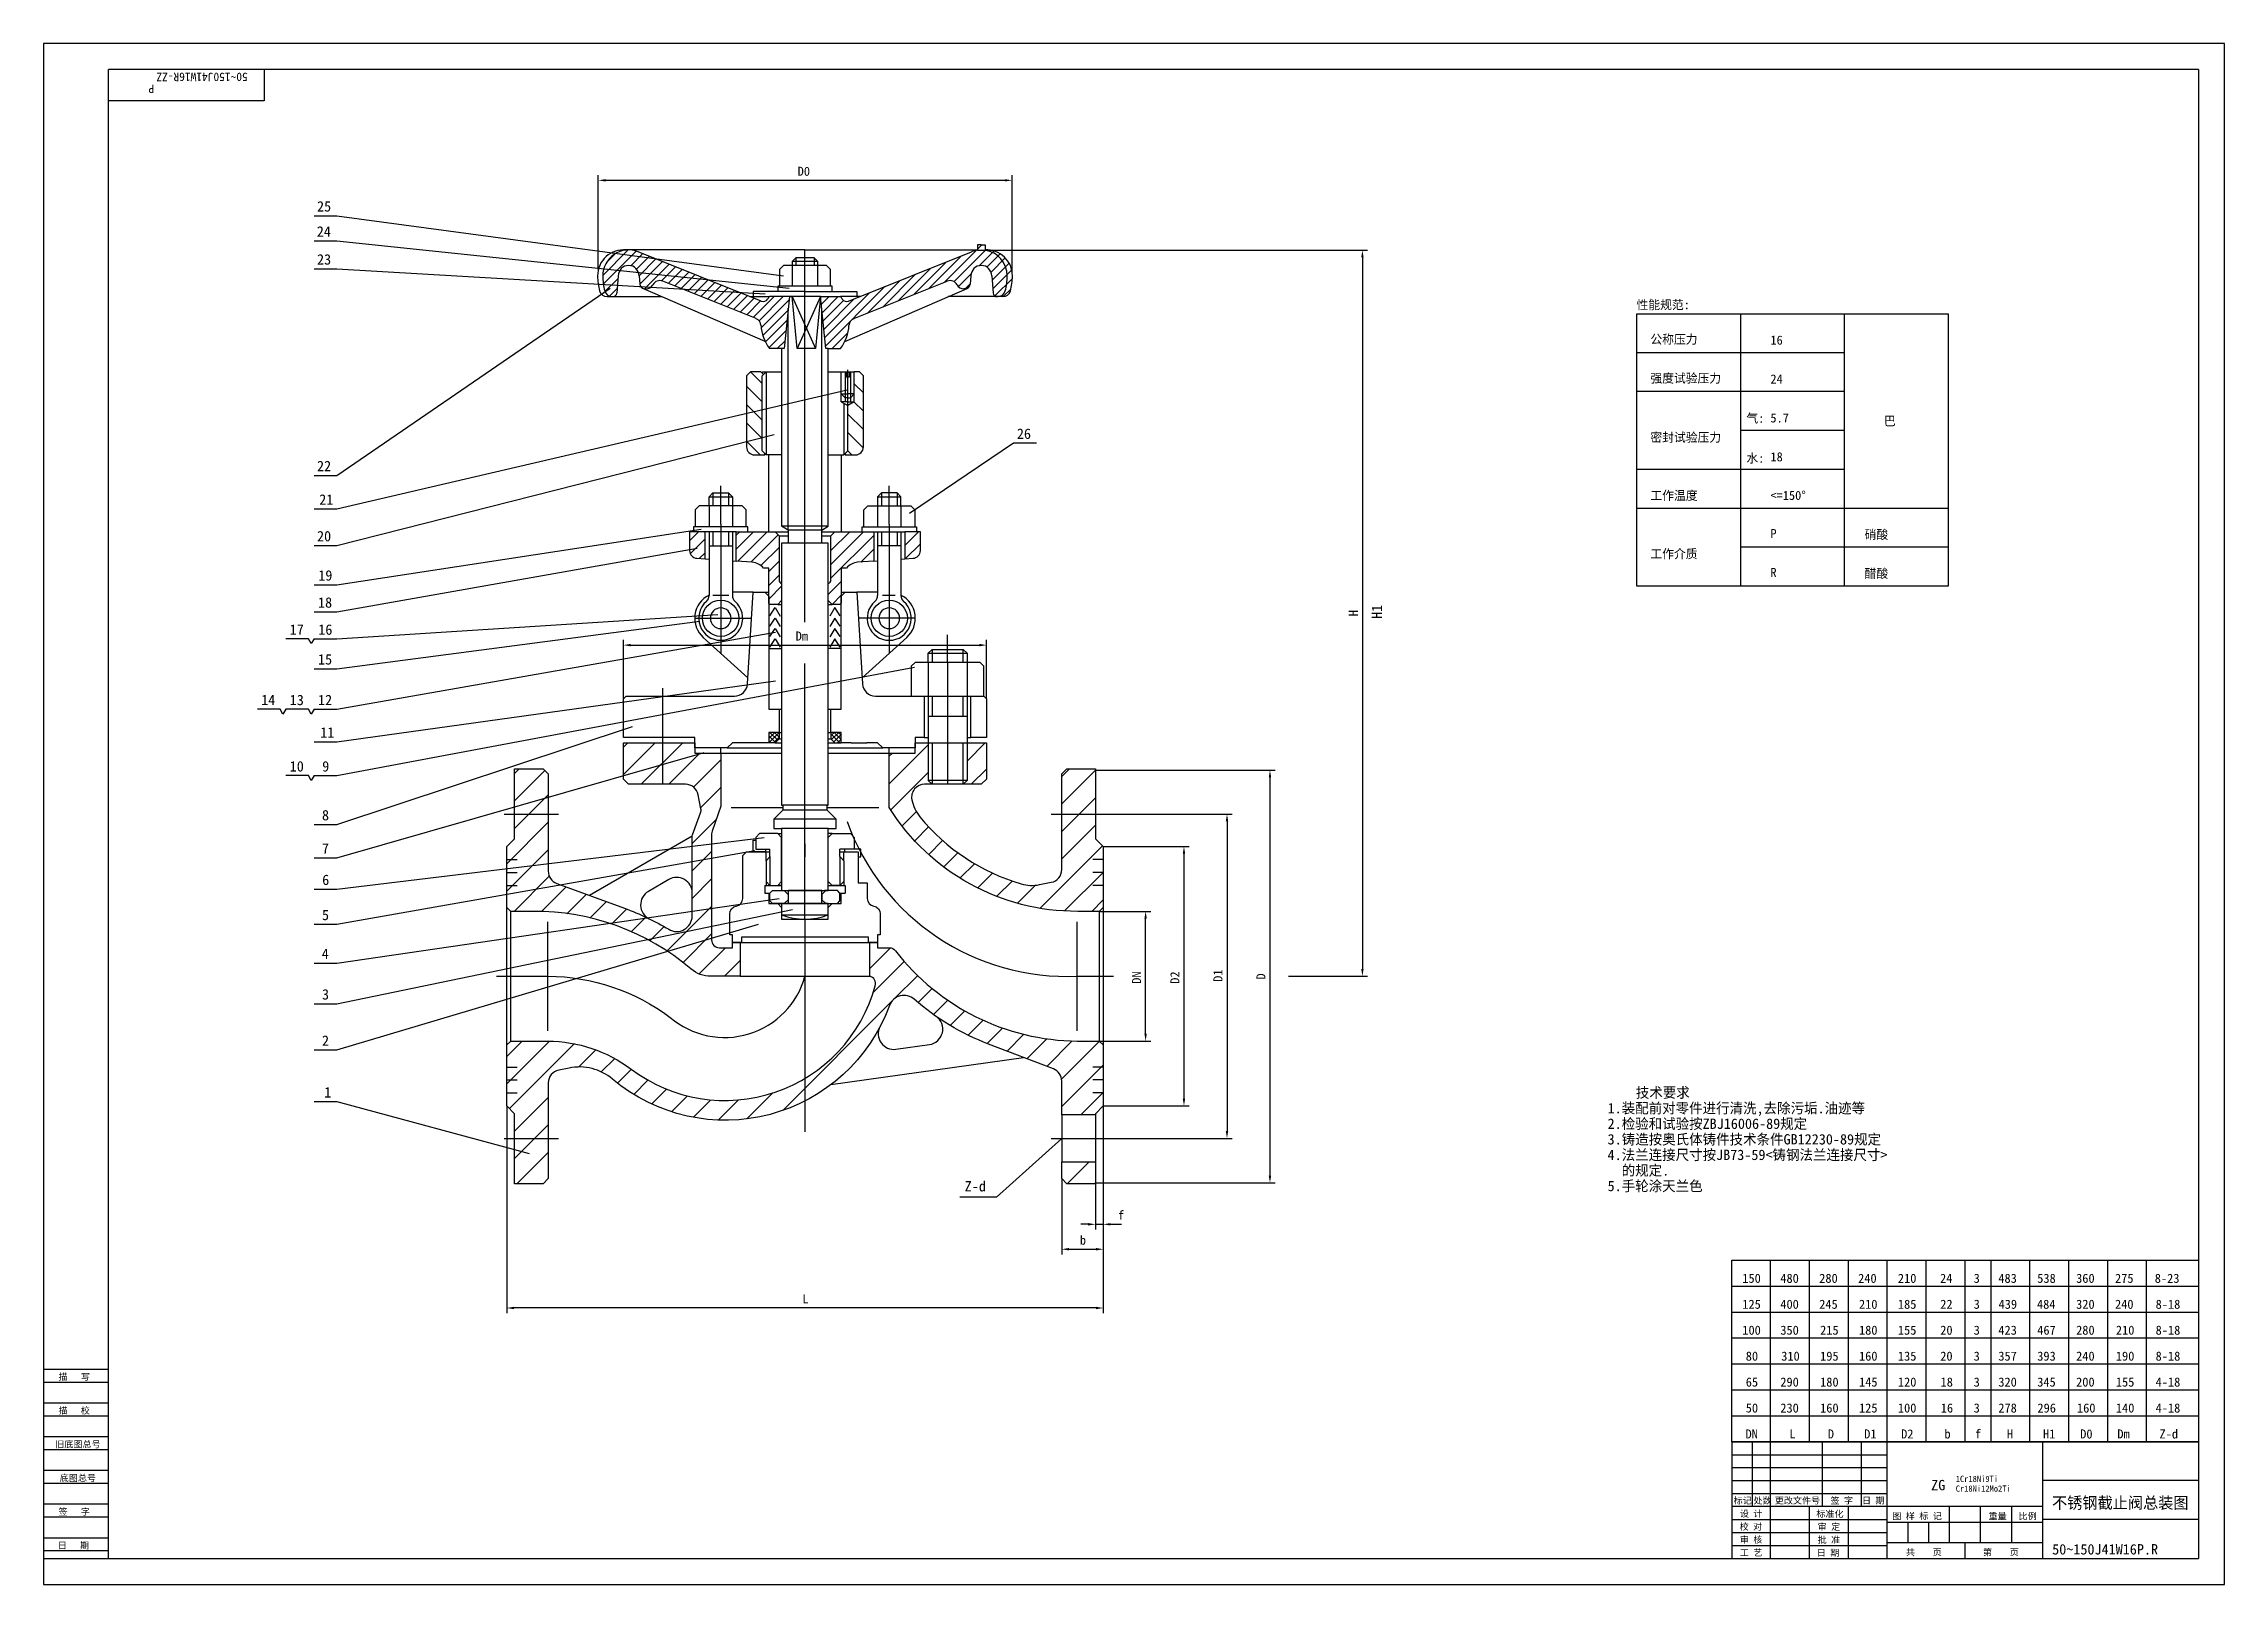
# Model space of a CAD drawing. Header units: metres. Extents: x 0 to 841, y 0 to 594.
import ezdxf

# ---------------------------------------------------------------- set-up
doc = ezdxf.new("R2010")
doc.units = ezdxf.units.M
for name, color, linetype in [('B', 3, 'Continuous'), ('C', 6, 'Continuous'), ('D', 1, 'Continuous'), ('FL', 5, 'Continuous'), ('HA', 5, 'Continuous'), ('T', 7, 'Continuous'), ('TL', 4, 'Continuous')]:
    doc.layers.add(name, color=color, linetype=linetype)

# ---------------------------------------------------------------- blocks, each defined once
blk = doc.blocks.new('C')
at = {"layer": 'D'}
for p, q in [((0, 105), (90, 105)), ((0, 0), (0, 105)), ((40, 105), (40, 0)), ((80, 0), (80, 105)), ((90, 105), (120, 105)), ((120, 105), (120, 0)), ((80, 90), (0, 90)), ((80, 75), (0, 75)), ((80, 60), (40, 60)), ((80, 45), (0, 45)), ((120, 30), (0, 30)), ((120, 15), (40, 15)), ((120, 0), (0, 0))]:
    blk.add_line(p, q, dxfattribs=at)
for s, p in [('性能规范:', (-0.14, 106.76)), ('公称压力', (5.19, 93.45)), ('16', (51.49, 93.11)), ('强度试验压力', (5.19, 78.45)), ('24', (51.49, 78.11)), ('密封试验压力', (5.19, 55.64)), ('气:', (42.22, 63)), ('5.7', (51.49, 63.11)), ('巴', (95.28, 61.94)), ('水:', (42.22, 47.59)), ('18', (51.49, 48.11)), ('工作温度', (5.19, 33.23)), ('<=150%%D', (51.49, 33.23)), ('P', (51.49, 18.53)), ('硝酸', (87.8, 18.18)), ('工作介质', (5.19, 10.73)), ('R', (51.49, 3.53)), ('醋酸', (87.8, 3.18))]:
    blk.add_text(s, height=3.5, dxfattribs=at).set_placement(p)
blk = doc.blocks.new('TUKUN1')
at = {"layer": 'FL'}
for p, q in [((0, 594), (0, 0)), ((841, 594), (0, 594)), ((841, 0), (841, 594)), ((0, 78), (25, 78)), ((0, 70), (25, 70)), ((0, 65), (25, 65)), ((0, 57), (25, 57)), ((0, 52), (25, 52)), ((659, 30), (659, 55)), ((666, 10), (666, 55)), ((686, 30), (686, 55)), ((701, 30), (701, 55)), ((0, 44), (25, 44)), ((651, 50), (711, 50)), ((651, 45), (711, 45)), ((0, 39), (25, 39)), ((651, 40), (711, 40)), ((651, 35), (711, 35)), ((0, 31), (25, 31)), ((0, 26), (25, 26)), ((696, 10), (696, 30)), ((0, 18), (25, 18)), ((651, 25), (711, 25)), ((651, 20), (711, 20)), ((0, 13), (25, 13)), ((651, 15), (711, 15)), ((0, 0), (841, 0))]:
    blk.add_line(p, q, dxfattribs=at)
at = {"layer": 'TL'}
for p, q in [((25, 10), (25, 584)), ((831, 584), (25, 584)), ((85, 584), (85, 572)), ((831, 584), (831, 10)), ((85, 572), (25, 572)), ((0, 83), (25, 83)), ((651, 55), (651, 10)), ((831, 55), (651, 55)), ((711, 10), (711, 55)), ((771, 10), (771, 55)), ((831, 40), (771, 40)), ((771, 30), (651, 30)), ((681, 10), (681, 30)), ((735, 16), (735, 30)), ((747, 16), (747, 30)), ((759, 16), (759, 30)), ((711, 24), (771, 24)), ((719, 16), (719, 24)), ((727, 16), (727, 24)), ((831, 25), (771, 25)), ((0, 10), (831, 10)), ((771, 16), (711, 16)), ((741, 10), (741, 16))]:
    blk.add_line(p, q, dxfattribs=at)
at = {"layer": 'T'}
for s, p in [('描   写', (5.74, 78.76)), ('描   校', (5.74, 65.76)), ('旧底图总号', (4.49, 52.76)), ('底图总号', (6.22, 39.76)), ('标记', (651.75, 31.07)), ('处数', (659.38, 31.07)), ('更改文件号', (667.61, 31.07)), ('签 字', (689.1, 31.07)), ('日 期', (701.23, 31.07)), ('签   字', (5.74, 26.76)), ('设 计', (654.14, 25.99)), ('标准化', (683.65, 25.93)), ('图 样 标 记', (712.95, 25.04)), ('重量', (750.03, 25.04)), ('比例', (761.64, 25.04)), ('校 对', (654.05, 20.99)), ('审 核', (654.14, 15.99)), ('批 准', (684.13, 15.93)), ('审 定', (684.13, 20.93)), ('日   期', (5.45, 13.76)), ('工 艺', (654.14, 10.99)), ('日 期', (683.84, 10.93)), ('共    页', (718.18, 11.13)), ('第    页', (747.9, 11.13))]:
    blk.add_text(s, height=2.5, dxfattribs=at).set_placement(p)

msp = doc.modelspace()

# ---------------------------------------------------------------- linework, layer by layer
for p, q in [((215.62, 504.63), (225.45, 514.46)), ((215.84, 501.32), (228.55, 514.02)), ((217.01, 509.56), (220.52, 513.07)), ((226.44, 508.38), (231.1, 513.04)), ((347.28, 501.94), (359.6, 514.26)), ((351.12, 502.24), (363.33, 514.46)), ((360.12, 514.78), (361.8, 516.46)), ((360.79, 508.38), (366.46, 514.05)), ((228.66, 507.06), (233.62, 512.03)), ((229.62, 504.49), (236.14, 511.01)), ((229.9, 501.23), (238.67, 510)), ((231.68, 499.47), (241.19, 508.99)), ((238.3, 502.57), (243.71, 507.98)), ((240.85, 501.58), (246.24, 506.96)), ((243.38, 500.57), (248.76, 505.95)), ((245.9, 499.56), (251.28, 504.94)), ((323.66, 492.46), (336.26, 505.06)), ((329.56, 494.83), (342.16, 507.43)), ((335.47, 497.2), (348.07, 509.8)), ((341.38, 499.57), (353.98, 512.17)), ((352.77, 500.36), (357.7, 505.29)), ((363.78, 507.83), (368.9, 512.95)), ((365.36, 505.88), (370.85, 511.37)), ((365.77, 502.75), (372.35, 509.33)), ((366.05, 499.5), (373.34, 506.79)), ((216.47, 498.42), (221.53, 503.47)), ((218.24, 496.65), (221.19, 499.6)), ((248.42, 498.54), (253.8, 503.93)), ((250.94, 497.53), (256.33, 502.91)), ((253.47, 496.52), (258.85, 501.9)), ((255.99, 495.5), (261.37, 500.89)), ((258.51, 494.49), (263.9, 499.87)), ((261.04, 493.48), (266.42, 498.86)), ((263.56, 492.47), (268.94, 497.85)), ((266.08, 491.45), (271.46, 496.84)), ((273.65, 488.42), (281.7, 496.46)), ((275.92, 487.15), (285.23, 496.46)), ((299.92, 493.47), (302.91, 496.46)), ((300.24, 490.25), (306.45, 496.46)), ((301.2, 480.61), (318.54, 497.95)), ((301.52, 477.4), (324.45, 500.32)), ((317.75, 490.09), (330.35, 502.69)), ((355.41, 499.46), (357.35, 501.4)), ((366.83, 496.74), (373.6, 503.51)), ((370.09, 496.47), (373.03, 499.4)), ((268.61, 490.44), (273.99, 495.82)), ((271.13, 489.43), (276.51, 494.81)), ((276.74, 484.43), (287.49, 495.18)), ((277.35, 481.51), (287.1, 491.25)), ((300.56, 487.04), (308.49, 494.97)), ((300.88, 483.83), (312.63, 495.58)), ((278.35, 478.98), (286.7, 487.33)), ((279.66, 476.75), (286.31, 483.4)), ((282.91, 476.46), (285.92, 479.47)), ((304.12, 476.46), (310.14, 482.48)), ((277.12, 462.98), (272.64, 467.46)), ((316.12, 459.34), (312.62, 462.84)), ((277.12, 455.91), (271.12, 461.91)), ((277.12, 448.84), (271.12, 454.84)), ((316.12, 452.27), (312.49, 455.89)), ((277.12, 441.77), (271.12, 447.77)), ((316.12, 445.2), (310.12, 451.2)), ((276.35, 435.46), (271.12, 440.7)), ((316.1, 438.14), (310.12, 444.13)), ((311.71, 435.46), (310.12, 437.05)), ((249.12, 402.36), (252.52, 405.76)), ((267.12, 399.15), (273.73, 405.76)), ((267.12, 404.45), (268.43, 405.76)), ((267.73, 394.46), (279.03, 405.76)), ((272.68, 394.11), (283.23, 404.65)), ((303.62, 393.22), (316.16, 405.76)), ((303.62, 398.53), (310.85, 405.76)), ((303.62, 387.92), (320.12, 404.42)), ((332.12, 400.51), (337.37, 405.76)), ((249.38, 397.32), (255.12, 403.06)), ((252.86, 395.5), (255.12, 397.75)), ((276.64, 392.76), (283.62, 399.74)), ((315.15, 394.15), (320.12, 399.12)), ((332.26, 395.35), (338.12, 401.21)), ((279.62, 390.44), (283.62, 394.44)), ((279.62, 385.13), (283.62, 389.13)), ((279.62, 379.83), (284.62, 384.83)), ((302.62, 381.62), (307.62, 386.62)), ((304.07, 377.76), (307.62, 381.31)), ((279.62, 326.14), (281.94, 328.46)), ((279.62, 327.91), (280.17, 328.46)), ((279.71, 324.46), (283.62, 328.37)), ((283.09, 325.44), (280.06, 328.46)), ((283.62, 326.68), (281.83, 328.46)), ((283.62, 328.44), (283.6, 328.46)), ((303.62, 327.16), (304.92, 328.46)), ((303.9, 325.68), (306.69, 328.46)), ((307.62, 325.66), (304.81, 328.46)), ((307.62, 327.42), (306.58, 328.46)), ((223.62, 312.2), (235.88, 324.46)), ((223.62, 322.81), (225.27, 324.46)), ((230.48, 308.46), (246.48, 324.46)), ((241.09, 308.46), (253.09, 320.46)), ((282.2, 324.55), (279.62, 327.14)), ((280.52, 324.46), (279.62, 325.37)), ((281.47, 324.46), (283.62, 326.61)), ((307.04, 324.46), (303.62, 327.89)), ((304.79, 324.79), (307.62, 327.62)), ((306.22, 324.46), (307.62, 325.86)), ((326.12, 308.64), (341.12, 323.64)), ((326.12, 319.24), (327.34, 320.46)), ((336.04, 322.46), (336.12, 322.54)), ((356.12, 317.42), (363.16, 324.46)), ((181.62, 312.63), (183.45, 314.46)), ((181.62, 302.02), (193.34, 313.74)), ((250.62, 307.39), (261.12, 317.88)), ((326.68, 298.59), (341.12, 313.03)), ((357.76, 308.46), (363.62, 314.32)), ((392.62, 311.5), (395.58, 314.46)), ((392.62, 300.89), (405.62, 313.89)), ((181.62, 291.42), (194.62, 304.42)), ((253.4, 299.56), (261.12, 307.28)), ((392.62, 290.28), (405.62, 303.28)), ((250.12, 285.67), (259.38, 294.93)), ((331.1, 292.41), (336.55, 297.86)), ((178.62, 277.81), (194.62, 293.81)), ((335.99, 286.69), (341.3, 292)), ((341.35, 281.45), (346.66, 286.76)), ((392.62, 279.68), (405.62, 292.68)), ((178.62, 267.2), (194.62, 283.2)), ((250.12, 275.06), (257.62, 282.56)), ((347.18, 276.67), (352.54, 282.03)), ((353.48, 272.36), (358.94, 277.82)), ((384.25, 260.7), (408.31, 284.77)), ((181.48, 259.46), (195.02, 273)), ((250.12, 264.46), (257.62, 271.96)), ((360.29, 268.56), (365.9, 274.18)), ((367.63, 265.3), (373.48, 271.15)), ((375.59, 262.65), (382.46, 269.52)), ((393.76, 259.61), (408.62, 274.46)), ((192.03, 259.4), (201.54, 268.92)), ((201.78, 258.55), (209.3, 266.07)), ((210.7, 256.86), (217.06, 263.22)), ((240.39, 244.12), (257.62, 261.35)), ((404.22, 259.46), (408.62, 263.86)), ((218.94, 254.49), (224.81, 260.36)), ((226.6, 251.54), (232.26, 257.21)), ((233.73, 248.07), (239.25, 253.59)), ((246.59, 239.72), (257.62, 250.74)), ((252.83, 235.35), (262.94, 245.46)), ((318.62, 237.5), (326.55, 245.43)), ((262.55, 234.46), (268.62, 240.53)), ((320.01, 228.28), (331.86, 240.13)), ((328.17, 225.84), (336.98, 234.65)), ((337.24, 224.3), (342.56, 229.62)), ((285.06, 182.73), (327.02, 224.69)), ((343.22, 219.67), (348.6, 225.06)), ((349.63, 215.48), (355.12, 220.97)), ((356.51, 211.75), (362.14, 217.38)), ((363.87, 208.51), (369.71, 214.35)), ((371.53, 205.56), (377.91, 211.94)), ((379.2, 202.62), (386.83, 210.26)), ((178.62, 203.56), (184.52, 209.46)), ((178.62, 192.96), (195.12, 209.46)), ((179.67, 183.41), (204.73, 208.47)), ((206.33, 199.45), (213, 206.13)), ((215.05, 197.57), (220.26, 202.78)), ((386.86, 199.68), (396.67, 209.49)), ((392.56, 194.77), (407.19, 209.39)), ((221.32, 193.23), (226.67, 198.58)), ((227.59, 188.89), (233.06, 194.37)), ((392.62, 184.22), (408.62, 200.22)), ((181.62, 174.74), (194.62, 187.74)), ((234.5, 185.2), (240.2, 190.9)), ((242.12, 182.22), (248.18, 188.28)), ((250.59, 180.08), (257.24, 186.72)), ((260.14, 179.02), (267.79, 186.67)), ((271.21, 179.49), (281.01, 189.29)), ((399.97, 180.96), (408.62, 189.61)), ((181.62, 164.14), (194.62, 177.14)), ((182.55, 154.46), (194.62, 166.53)), ((394.68, 154.46), (403.18, 162.96)), ((405.29, 154.46), (405.62, 154.79))]:
    msp.add_line(p, q)
at = {"layer": 'B'}
for centre, radius, start, end in [((361.62, 504.46), 10, 0, 81.37), ((367.95, 499.46), 3, 270, 344.74), ((349.62, 504.46), 22, 344.74, 0)]:
    msp.add_arc(centre, radius, start, end, dxfattribs=at)
at = {"layer": 'C'}
for p, q in [((310.12, 454.52), (310.12, 468.2)), ((261.12, 408.76), (261.12, 423.46)), ((326.12, 408.76), (326.12, 423.46)), ((293.62, 390.32), (293.62, 395.41)), ((348.62, 355.46), (348.62, 366.04))]:
    msp.add_line(p, q, dxfattribs=at)
for points in [[(293.62, 395.41), (293.62, 514.46)], [(293.62, 463.47), (293.62, 471.46)], [(261.12, 408.76), (261.12, 382.46)], [(326.12, 408.76), (326.12, 382.46)], [(293.62, 372.42), (293.62, 390.32)], [(293.62, 370.9), (293.62, 387.68)], [(261.12, 382.46), (261.12, 358.95)], [(326.12, 382.46), (326.12, 358.95)], [(251.12, 372.46), (272.99, 372.46)], [(336.12, 372.46), (314.24, 372.46)], [(293.62, 320.46), (293.62, 355.07)], [(348.62, 355.46), (348.62, 308.46)], [(238.62, 345.46), (238.62, 308.46)], [(293.62, 318.46), (293.62, 341.75)], [(293.62, 267.46), (293.62, 320.46)], [(177.62, 296.96), (198.62, 296.96)], [(388.62, 296.96), (409.62, 296.96)], [(178.62, 279.46), (182.62, 279.46)], [(293.62, 285.46), (293.62, 280.46)], [(408.62, 279.46), (404.62, 279.46)], [(178.62, 274.46), (182.62, 274.46)], [(178.62, 269.46), (182.62, 269.46)], [(293.62, 258.46), (293.62, 271.46)], [(408.62, 274.46), (404.62, 274.46)], [(408.62, 269.46), (404.62, 269.46)], [(293.62, 256.46), (293.62, 267.46)], [(293.62, 256.46), (293.62, 174.46)], [(178.62, 199.46), (182.62, 199.46)], [(178.62, 194.46), (182.62, 194.46)], [(408.62, 199.46), (404.62, 199.46)], [(408.62, 194.46), (404.62, 194.46)], [(178.62, 189.46), (182.62, 189.46)], [(408.62, 189.46), (404.62, 189.46)], [(177.62, 171.96), (198.62, 171.96)], [(388.62, 171.96), (409.62, 171.96)]]:
    msp.add_lwpolyline(points, dxfattribs=at)
for points in [[(309.87, 294.13, 0.33), (398.78, 234.46), (412.62, 234.46)], [(174.62, 234.46), (194.5, 234.46, -0.16), (241.66, 218.59, 0.55), (293.62, 234.46, 0.55)]]:
    msp.add_lwpolyline(points, format="xyb", dxfattribs=at)
at = {"layer": 'D'}
for p, q in [((213.92, 506.92), (213.92, 543.3)), ((216.72, 541.3), (370.69, 541.3)), ((373.49, 506.07), (373.49, 543.3)), ((104.28, 527.67), (113.08, 527.67)), ((113.08, 527.67), (285.33, 504.54)), ((104.28, 517.98), (113.08, 517.98)), ((113.08, 517.98), (287.53, 499.69)), ((360.12, 514.35), (398.97, 514.35)), ((398.97, 514.35), (510.58, 514.35)), ((104.28, 507.22), (113.08, 507.22)), ((113.08, 507.22), (278.23, 497.53)), ((508.58, 511.55), (508.58, 237.26)), ((113.08, 427.56), (218.54, 499.69)), ((113.08, 414.63), (309.89, 460.55)), ((113.08, 400.52), (281.75, 443.32)), ((374.08, 440.01), (333.86, 412.9)), ((382.88, 440.01), (374.08, 440.01)), ((104.28, 427.56), (113.08, 427.56)), ((104.28, 414.63), (113.08, 414.63)), ((113.08, 385.39), (253.62, 406.8)), ((104.28, 400.52), (113.08, 400.52)), ((113.08, 374.94), (252.02, 399.49)), ((104.28, 385.39), (113.08, 385.39)), ((104.28, 374.94), (113.08, 374.94)), ((113.08, 364.5), (260, 373.91)), ((113.08, 353.03), (253.09, 371.3)), ((102.17, 364.5), (93.37, 364.5)), ((103.22, 362.67), (102.17, 364.5)), ((104.28, 364.5), (103.22, 362.67)), ((104.28, 364.5), (113.08, 364.5)), ((113.08, 337.36), (282.28, 367.11)), ((223.62, 341.46), (223.62, 364.11)), ((226.42, 362.11), (360.82, 362.11)), ((363.62, 341.46), (363.62, 364.11)), ((113.08, 311.78), (335.9, 353.55)), ((104.28, 353.03), (113.08, 353.03)), ((113.08, 324.84), (282.28, 348.33)), ((91.26, 337.36), (82.46, 337.36)), ((92.31, 335.53), (91.26, 337.36)), ((93.37, 337.36), (92.31, 335.53)), ((102.17, 337.36), (93.37, 337.36)), ((103.22, 335.53), (102.17, 337.36)), ((104.28, 337.36), (103.22, 335.53)), ((104.28, 337.36), (113.08, 337.36)), ((113.08, 292.95), (227.14, 330.71)), ((104.28, 324.84), (113.08, 324.84)), ((113.08, 280.13), (254.7, 320.74)), ((102.17, 311.78), (93.37, 311.78)), ((103.22, 309.95), (102.17, 311.78)), ((104.28, 311.78), (103.22, 309.95)), ((104.28, 311.78), (113.08, 311.78)), ((405.62, 313.89), (474.93, 313.89)), ((472.93, 311.09), (472.93, 157.59)), ((409.62, 296.96), (458.37, 296.96)), ((104.28, 292.95), (113.08, 292.95)), ((113.08, 268.02), (277.86, 287.96)), ((456.37, 294.16), (456.37, 174.76)), ((104.28, 280.13), (113.08, 280.13)), ((113.08, 254.48), (274.24, 282.98)), ((408.62, 284.46), (441.77, 284.46)), ((439.77, 281.66), (439.77, 187.26)), ((104.28, 268.02), (113.08, 268.02)), ((113.08, 239.52), (283.66, 264.47)), ((104.28, 254.48), (113.08, 254.48)), ((113.08, 223.86), (288.74, 260.19)), ((113.08, 206.04), (275.71, 254.48)), ((407.12, 259.46), (426.97, 259.46)), ((424.97, 212.26), (424.97, 256.66)), ((104.28, 239.52), (113.08, 239.52)), ((480.09, 234.46), (510.58, 234.46)), ((104.28, 223.86), (113.08, 223.86)), ((104.28, 206.04), (113.08, 206.04)), ((407.12, 209.46), (426.97, 209.46)), ((104.28, 186.1), (113.08, 186.1)), ((113.08, 186.1), (187.3, 166.16)), ((178.62, 184.46), (178.62, 108.65)), ((408.62, 184.46), (441.77, 184.46)), ((408.62, 184.46), (408.62, 136.82)), ((392.62, 171.96), (367.51, 149.33)), ((409.62, 171.96), (458.37, 171.96)), ((392.62, 156.46), (392.62, 127.21)), ((405.62, 154.79), (474.93, 154.79)), ((405.62, 154.46), (405.62, 136.82)), ((367.51, 149.33), (353.35, 149.33)), ((402.82, 138.82), (400.02, 138.82)), ((405.62, 138.82), (408.62, 138.82)), ((408.62, 136.82), (408.62, 127.21)), ((411.42, 138.82), (414.22, 138.82)), ((414.22, 138.82), (415.64, 138.82)), ((395.42, 129.21), (405.82, 129.21)), ((408.62, 127.21), (408.62, 104.55)), ((178.62, 108.65), (178.62, 104.55)), ((405.82, 106.55), (181.42, 106.55))]:
    msp.add_line(p, q, dxfattribs=at)
for points in [[(216.72, 541.76), (216.72, 540.83), (213.92, 541.3)], [(370.69, 541.76), (370.69, 540.83), (373.49, 541.3)], [(508.12, 511.55), (509.05, 511.55), (508.58, 514.35)], [(226.42, 362.58), (226.42, 361.64), (223.62, 362.11)], [(360.82, 362.58), (360.82, 361.64), (363.62, 362.11)], [(472.46, 311.09), (473.4, 311.09), (472.93, 313.89)], [(455.9, 294.16), (456.83, 294.16), (456.37, 296.96)], [(439.3, 281.66), (440.24, 281.66), (439.77, 284.46)], [(424.51, 256.66), (425.44, 256.66), (424.97, 259.46)], [(508.12, 237.26), (509.05, 237.26), (508.58, 234.46)], [(424.51, 212.26), (425.44, 212.26), (424.97, 209.46)], [(439.3, 187.26), (440.24, 187.26), (439.77, 184.46)], [(455.9, 174.76), (456.83, 174.76), (456.37, 171.96)], [(472.46, 157.59), (473.4, 157.59), (472.93, 154.79)], [(402.82, 139.29), (402.82, 138.35), (405.62, 138.82)], [(411.42, 139.29), (411.42, 138.35), (408.62, 138.82)], [(395.42, 129.68), (395.42, 128.74), (392.62, 129.21)], [(405.82, 129.68), (405.82, 128.74), (408.62, 129.21)], [(181.42, 107.02), (181.42, 106.08), (178.62, 106.55)], [(405.82, 107.02), (405.82, 106.08), (408.62, 106.55)]]:
    msp.add_solid(points, dxfattribs=at)
at = {"layer": 'FL'}
for p, q in [((307.62, 455.96), (307.62, 458.96)), ((312.62, 455.96), (312.62, 458.96)), ((258.12, 420.76), (258.12, 415.76)), ((264.12, 420.76), (264.12, 415.76)), ((323.12, 420.76), (323.12, 415.76)), ((329.12, 420.76), (329.12, 415.76)), ((258.12, 405.76), (258.12, 400.36)), ((264.12, 405.76), (264.12, 400.36)), ((323.12, 405.76), (323.12, 400.36)), ((329.12, 405.76), (329.12, 400.36)), ((342.62, 360.46), (342.62, 355.46)), ((354.62, 355.46), (354.62, 360.46)), ((342.62, 342.46), (342.62, 334.77)), ((354.62, 334.77), (354.62, 342.46)), ((342.62, 324.46), (342.62, 308.46)), ((354.62, 308.46), (354.62, 324.46)), ((651, 125), (831, 125)), ((651, 55), (651, 125)), ((666, 55), (666, 125)), ((681, 55), (681, 125)), ((696, 55), (696, 125)), ((711, 55), (711, 125)), ((726, 55), (726, 125)), ((741, 55), (741, 125)), ((751, 55), (751, 125)), ((766, 55), (766, 125)), ((781, 55), (781, 125)), ((796, 55), (796, 125)), ((811, 55), (811, 125)), ((651, 115), (831, 115)), ((651, 105), (831, 105)), ((651, 95), (831, 95)), ((651, 85), (831, 85)), ((651, 75), (831, 75)), ((651, 65), (831, 65)), ((651, 55), (831, 55))]:
    msp.add_line(p, q, dxfattribs=at)
for points in [[(309.12, 467.46), (309.12, 457.46)], [(311.12, 467.46), (311.12, 457.46)]]:
    msp.add_lwpolyline(points, dxfattribs=at)
at = {"layer": 'HA'}
for p, q in [((278.62, 467.46), (278.62, 435.46)), ((308.62, 455.39), (308.62, 435.46)), ((278.62, 278.96), (278.62, 282.46)), ((308.62, 278.96), (308.62, 282.46)), ((278.62, 270.96), (278.62, 269.46)), ((308.62, 270.96), (308.62, 269.46))]:
    msp.add_line(p, q, dxfattribs=at)
for points in [[(290.12, 511.46), (290.12, 508.46)], [(297.12, 511.46), (297.12, 508.46)], [(288.62, 496.46), (297.62, 476.46)], [(299.62, 496.46), (290.62, 476.46)], [(287.17, 406.46), (287.17, 491.96)], [(300.07, 406.46), (300.07, 491.96)], [(280.12, 280.67), (280.12, 269.46)], [(307.12, 280.67), (307.12, 269.46)]]:
    msp.add_lwpolyline(points, dxfattribs=at)
at = {"layer": 'TL'}
for p, q in [((293.62, 514.46), (223.62, 514.46)), ((276.78, 494.7), (229.34, 513.74)), ((293.62, 514.46), (360.12, 514.46)), ((310.46, 494.7), (357.89, 513.74)), ((361.62, 516.46), (360.12, 516.46)), ((360.12, 516.46), (360.12, 514.35)), ((361.62, 516.46), (363.12, 516.46)), ((363.12, 516.46), (363.12, 514.35)), ((363.12, 514.46), (363.62, 514.46)), ((283.82, 506.96), (285.32, 508.46)), ((283.82, 506.96), (283.82, 500.46)), ((301.92, 508.46), (285.32, 508.46)), ((301.92, 508.46), (303.42, 506.96)), ((303.42, 500.46), (303.42, 506.96)), ((217.29, 496.46), (219.29, 496.46)), ((219.29, 496.46), (238.38, 496.46)), ((219.29, 496.46), (219.54, 496.46)), ((221.62, 504.46), (221.04, 497.83)), ((229.62, 504.46), (229.89, 501.29)), ((278.27, 479.16), (231.09, 499.63)), ((231.89, 499.46), (232.32, 499.46)), ((274.77, 487.97), (238.74, 502.43)), ((272.39, 496.46), (279.87, 496.46)), ((293.62, 498.46), (273.62, 498.46)), ((273.62, 498.46), (273.62, 496.46)), ((287.47, 496.46), (279.87, 496.46)), ((304.12, 500.46), (283.12, 500.46)), ((283.12, 500.46), (283.12, 498.46)), ((293.62, 498.46), (313.62, 498.46)), ((299.77, 496.46), (307.36, 496.46)), ((304.12, 498.46), (304.12, 500.46)), ((314.84, 496.46), (307.36, 496.46)), ((308.97, 479.16), (356.14, 499.63)), ((312.46, 487.97), (348.49, 502.43)), ((313.62, 498.46), (313.62, 496.46)), ((367.95, 496.46), (348.85, 496.46)), ((355.35, 499.46), (354.91, 499.46)), ((357.62, 504.46), (357.34, 501.29)), ((365.62, 504.46), (366.2, 497.83)), ((367.95, 496.46), (367.69, 496.46)), ((369.95, 496.46), (367.95, 496.46)), ((284.62, 476.46), (279.87, 476.46)), ((302.62, 476.46), (307.36, 476.46)), ((309.62, 465.46), (309.62, 467.46)), ((310.62, 465.46), (309.62, 465.46)), ((310.62, 467.46), (310.62, 465.46)), ((307.62, 458.96), (309.12, 457.46)), ((307.62, 455.96), (310.12, 454.52)), ((310.12, 457.46), (309.12, 457.46)), ((309.12, 457.46), (309.12, 455.96)), ((310.12, 457.46), (311.12, 457.46)), ((312.62, 455.96), (310.12, 454.52)), ((312.62, 458.96), (311.12, 457.46)), ((311.12, 457.46), (311.12, 455.96)), ((256.62, 419.26), (258.12, 420.76)), ((258.12, 420.76), (264.12, 420.76)), ((265.62, 419.26), (264.12, 420.76)), ((321.62, 419.26), (323.12, 420.76)), ((329.12, 420.76), (323.12, 420.76)), ((330.62, 419.26), (329.12, 420.76)), ((252.82, 415.76), (251.32, 414.26)), ((251.32, 414.26), (251.32, 407.76)), ((269.42, 415.76), (252.82, 415.76)), ((256.62, 419.26), (265.62, 419.26)), ((256.62, 415.76), (256.62, 419.26)), ((256.62, 415.76), (256.62, 407.76)), ((265.62, 419.26), (265.62, 415.76)), ((265.62, 415.76), (265.62, 407.76)), ((269.42, 415.76), (270.92, 414.26)), ((270.92, 407.76), (270.92, 414.26)), ((317.82, 415.76), (316.32, 414.26)), ((316.32, 407.76), (316.32, 414.26)), ((317.82, 415.76), (334.42, 415.76)), ((321.62, 419.26), (330.62, 419.26)), ((321.62, 419.26), (321.62, 415.76)), ((321.62, 415.76), (321.62, 407.76)), ((330.62, 415.76), (330.62, 419.26)), ((330.62, 415.76), (330.62, 407.76)), ((334.42, 415.76), (335.92, 414.26)), ((335.92, 414.26), (335.92, 407.76)), ((271.62, 407.76), (250.62, 407.76)), ((250.62, 407.76), (250.62, 405.76)), ((256.62, 405.76), (256.62, 381.18)), ((265.62, 405.76), (265.62, 381.18)), ((271.62, 405.76), (271.62, 407.76)), ((287.17, 406.46), (284.62, 407.95)), ((300.07, 406.46), (302.62, 407.95)), ((315.62, 407.76), (336.62, 407.76)), ((315.62, 405.76), (315.62, 407.76)), ((321.62, 405.76), (321.62, 381.18)), ((330.62, 405.76), (330.62, 381.18)), ((336.62, 407.76), (336.62, 405.76)), ((256.62, 400.36), (265.62, 400.36)), ((330.62, 400.36), (321.62, 400.36)), ((258.06, 381.36), (264.22, 381.36)), ((323.45, 381.36), (328.42, 381.36)), ((280.07, 373.37), (282.11, 376.56)), ((280.07, 369.37), (282.11, 372.56)), ((282.11, 376.56), (284.02, 373.31)), ((282.11, 372.56), (284.02, 369.31)), ((305.12, 376.56), (303.21, 373.31)), ((305.12, 372.56), (303.21, 369.31)), ((307.16, 373.37), (305.12, 376.56)), ((307.16, 369.37), (305.12, 372.56)), ((280.07, 365.37), (282.11, 368.56)), ((280.07, 361.37), (282.11, 364.56)), ((282.11, 368.56), (284.02, 365.31)), ((282.11, 364.56), (284.02, 361.31)), ((305.12, 368.56), (303.21, 365.31)), ((305.12, 364.56), (303.21, 361.31)), ((307.16, 365.37), (305.12, 368.56)), ((307.16, 361.37), (305.12, 364.56)), ((279.62, 360.75), (284.62, 360.75)), ((307.62, 360.75), (302.62, 360.75)), ((334.62, 353.96), (336.12, 355.46)), ((334.62, 353.96), (334.62, 342.46)), ((361.12, 355.46), (336.12, 355.46)), ((341.12, 358.96), (342.62, 360.46)), ((341.12, 358.96), (356.12, 358.96)), ((341.12, 355.46), (341.12, 358.96)), ((341.12, 355.46), (341.12, 309.96)), ((342.62, 360.46), (354.62, 360.46)), ((356.12, 358.96), (354.62, 360.46)), ((356.12, 358.96), (356.12, 355.46)), ((356.12, 355.46), (356.12, 309.96)), ((361.12, 355.46), (362.62, 353.96)), ((362.62, 342.46), (362.62, 353.96)), ((341.12, 334.77), (356.12, 334.77)), ((261.12, 320.46), (261.12, 322.46)), ((311.4, 324.46), (317.42, 324.46)), ((326.12, 320.46), (326.12, 322.46)), ((356.12, 309.96), (341.12, 309.96)), ((341.12, 309.96), (342.62, 308.46)), ((356.12, 309.96), (354.62, 308.46)), ((279.97, 280.32), (278.62, 278.96)), ((279.72, 283.46), (280.12, 283.46)), ((280.12, 280.67), (280.12, 283.46)), ((307.12, 280.67), (307.12, 283.46)), ((307.52, 283.46), (307.12, 283.46)), ((307.26, 280.32), (308.62, 278.96)), ((278.12, 269.46), (278.12, 266.46)), ((309.12, 269.46), (309.12, 266.46)), ((180.12, 259.46), (178.62, 260.96)), ((287.12, 263.96), (285.62, 262.46)), ((300.12, 265.96), (301.62, 267.46)), ((300.12, 263.96), (301.62, 262.46)), ((407.12, 259.46), (408.62, 260.96)), ((180.12, 209.46), (178.62, 207.96)), ((407.12, 209.46), (408.62, 207.96))]:
    msp.add_line(p, q, dxfattribs=at)
for points in [[(298.62, 500.46), (298.62, 509.96), (297.12, 511.46), (290.12, 511.46), (288.62, 509.96), (288.62, 500.46)], [(298.62, 509.96), (288.62, 509.96)], [(288.62, 496.46), (287.62, 496.46), (285.62, 476.46), (284.62, 476.46), (284.62, 407.95)], [(299.62, 496.46), (297.62, 476.46), (290.62, 476.46), (288.62, 496.46)], [(298.62, 496.46), (288.62, 496.46)], [(302.62, 407.95), (302.62, 476.46), (301.62, 476.46), (299.62, 496.46), (298.62, 496.46)], [(284.62, 435.46), (278.62, 435.46), (277.12, 436.96), (277.12, 465.96), (278.62, 467.46), (284.62, 467.46)], [(277.12, 467.46), (284.62, 467.46)], [(302.62, 467.46), (312.62, 467.46)], [(307.62, 458.96), (307.62, 467.46)], [(312.62, 458.96), (312.62, 467.46)], [(302.62, 435.46), (308.62, 435.46), (310.12, 436.96), (310.12, 454.52)], [(307.62, 458.96), (310.12, 458.96)], [(310.12, 455.96), (307.62, 455.96)], [(312.62, 458.96), (310.12, 458.96)], [(310.12, 455.96), (312.62, 455.96)], [(279.62, 405.76), (279.62, 435.46)], [(307.62, 435.46), (307.62, 405.76)], [(309.12, 435.96), (309.12, 435.46)], [(267.12, 405.76), (255.12, 405.76)], [(287.17, 406.46), (287.17, 401.46), (284.62, 401.46), (284.62, 300.46), (285.12, 300.46), (285.12, 298.46), (281.62, 294.96), (281.62, 291.46), (284.62, 291.46), (284.62, 267.46), (287.12, 267.46), (287.12, 262.46), (284.62, 262.46), (284.62, 258.14), (302.62, 258.14)], [(282.12, 405.76), (287.17, 405.76)], [(283.62, 404.26), (287.17, 404.26)], [(302.62, 407.95), (284.62, 407.95)], [(300.07, 406.46), (287.17, 406.46)], [(302.62, 258.14), (302.62, 262.46), (300.12, 262.46), (300.12, 267.46), (302.62, 267.46), (302.62, 291.46), (305.62, 291.46), (305.62, 294.96), (302.12, 298.46), (302.12, 300.46), (302.62, 300.46), (302.62, 401.46), (300.07, 401.46), (300.07, 406.46)], [(300.07, 405.76), (305.12, 405.76)], [(300.07, 404.26), (303.62, 404.26)], [(320.12, 405.76), (332.12, 405.76)], [(255.12, 395.34), (256.62, 395.24)], [(300.07, 401.46), (287.17, 401.46)], [(330.62, 395.24), (332.12, 395.34)], [(265.62, 394.6), (267.12, 394.5)], [(320.12, 394.5), (321.62, 394.6)], [(278.12, 382.46), (279.62, 382.46)], [(311.4, 324.46), (307.62, 324.46), (307.62, 328.46), (303.62, 328.46), (303.62, 337.46), (307.62, 337.46), (307.62, 380.96), (309.12, 382.46), (313.62, 382.46)], [(307.62, 382.46), (309.12, 382.46)], [(321.62, 382.46), (313.62, 382.46)], [(283.12, 377.76), (284.62, 377.76)], [(302.62, 377.76), (304.12, 377.76)], [(283.62, 337.46), (284.62, 337.46)], [(302.62, 337.46), (303.62, 337.46)], [(339.62, 342.46), (357.62, 342.46)], [(357.62, 326.46), (357.62, 342.46), (362.62, 342.46), (363.62, 341.46), (363.62, 326.46), (357.62, 326.46)], [(283.62, 328.46), (283.62, 325.96), (282.12, 324.46), (279.62, 324.46)], [(283.62, 328.46), (284.62, 328.46)], [(302.62, 328.46), (303.62, 328.46)], [(303.62, 328.46), (303.62, 325.96), (305.12, 324.46), (307.62, 324.46)], [(261.12, 320.46), (284.62, 320.46)], [(263.62, 322.46), (284.62, 322.46)], [(282.12, 324.46), (284.62, 324.46)], [(283.62, 325.96), (284.62, 325.96)], [(302.62, 325.96), (303.62, 325.96)], [(302.62, 324.46), (305.12, 324.46)], [(302.62, 322.46), (323.62, 322.46)], [(302.62, 320.46), (326.12, 320.46)], [(339.62, 326.46), (341.12, 326.46)], [(356.12, 326.46), (357.62, 326.46)], [(265.12, 299.46), (285.12, 299.46)], [(305.62, 294.96), (281.62, 294.96)], [(302.12, 300.46), (285.12, 300.46)], [(302.12, 298.46), (285.12, 298.46)], [(302.12, 299.46), (322.12, 299.46)], [(250.12, 288.46), (210.54, 265.61)], [(273.62, 282.46), (273.62, 286.96), (274.62, 286.96), (274.62, 283.46)], [(283.12, 289.46), (276.12, 289.46), (274.62, 287.96), (274.62, 283.46), (279.72, 283.46)], [(278.62, 278.96), (278.62, 270.96), (280.12, 269.46), (283.12, 269.46), (284.62, 270.96), (284.62, 287.96), (283.12, 289.46)], [(283.12, 289.46), (284.62, 289.46)], [(302.62, 291.46), (284.62, 291.46)], [(308.62, 278.96), (308.62, 270.96), (307.12, 269.46), (304.12, 269.46), (302.62, 270.96), (302.62, 287.96), (304.12, 289.46)], [(304.12, 289.46), (302.62, 289.46)], [(304.12, 289.46), (311.12, 289.46), (312.62, 287.96), (312.62, 283.46), (307.52, 283.46)], [(278.37, 282.46), (273.62, 282.46)], [(274.62, 283.46), (278.37, 283.46), (278.37, 282.46)], [(307.12, 282.46), (308.87, 282.46)], [(315.12, 283.46), (308.87, 283.46)], [(308.87, 283.46), (308.87, 282.46), (314.12, 282.46)], [(314.12, 282.46), (314.12, 280.46), (315.12, 280.46), (315.12, 283.46)], [(278.12, 269.46), (284.62, 269.46)], [(284.62, 269.46), (283.12, 269.46)], [(302.62, 269.46), (309.12, 269.46)], [(302.62, 269.46), (304.12, 269.46)], [(178.62, 207.96), (178.62, 260.96)], [(278.12, 266.46), (279.62, 266.46), (279.62, 262.46), (283.12, 262.46), (284.62, 260.96), (284.62, 256.46), (302.62, 256.46), (302.62, 260.96), (304.12, 262.46), (307.62, 262.46), (307.62, 266.46), (309.12, 266.46)], [(279.62, 266.46), (280.12, 266.46)], [(286.12, 262.46), (281.12, 262.46), (280.12, 263.46), (280.12, 266.46), (281.12, 267.46), (285.62, 267.46), (287.12, 265.96), (287.12, 263.96)], [(283.12, 262.46), (304.12, 262.46)], [(285.62, 267.46), (301.12, 267.46)], [(286.12, 262.46), (301.62, 262.46)], [(300.12, 267.46), (287.12, 267.46)], [(300.12, 262.46), (287.12, 262.46)], [(300.12, 265.96), (300.12, 263.96)], [(301.62, 262.46), (306.12, 262.46), (307.12, 263.46), (307.12, 266.46), (306.12, 267.46), (301.12, 267.46)], [(307.12, 266.46), (307.62, 266.46)], [(408.62, 260.96), (408.62, 207.96)], [(180.12, 209.46), (180.12, 259.46)], [(194.5, 213.46), (194.5, 255.46)], [(284.62, 256.46), (302.62, 256.46)], [(398.62, 213.46), (398.62, 255.46)], [(407.12, 259.46), (407.12, 209.46)], [(268.62, 247.46), (318.62, 247.46)], [(268.62, 234.46), (318.62, 234.46)], [(194.62, 193.36), (194.62, 156.46), (192.62, 154.46), (181.62, 154.46), (181.62, 181.46), (178.62, 184.46), (178.62, 207.96)], [(303.62, 192.68), (377.89, 203.12)], [(392.62, 180.96), (392.62, 162.96)], [(405.62, 180.96), (405.62, 162.96)]]:
    msp.add_lwpolyline(points, dxfattribs=at)
for points in [[(277.62, 466.46), (276.62, 467.46), (272.62, 467.46), (271.12, 465.96), (271.12, 438.46, 0.41), (274.12, 435.46), (278.12, 435.46), (278.12, 435.96)], [(309.12, 435.46), (313.12, 435.46, 0.41), (316.12, 438.46), (316.12, 465.96), (314.62, 467.46), (312.62, 467.46)], [(277.62, 391.76, 0.21), (273.3, 394.07), (267.12, 394.5), (267.12, 405.76), (282.12, 405.76), (283.62, 404.26), (283.62, 387.26, 0.32), (284.62, 385.85), (284.62, 379.26), (283.12, 377.76), (280.12, 377.76), (279.62, 378.26), (279.62, 391.76), (277.62, 391.76)], [(256.62, 381.39, 0.53), (254.39, 365.06), (271.55, 349.46)], [(273.62, 382.46), (265.62, 382.46, 0.69)], [(313.62, 382.46), (315.82, 347.15, 0.4), (320.81, 342.46), (339.62, 342.46), (339.62, 326.46), (336.12, 326.46), (336.12, 322.46), (323.62, 322.46), (321.62, 324.46), (317.42, 324.46)], [(315.68, 349.46), (332.84, 365.06, 0.53), (330.62, 381.39)], [(178.62, 260.96), (178.62, 284.46), (181.62, 287.46), (181.62, 314.46), (192.62, 314.46), (194.62, 312.46), (194.62, 274.95, 0.31), (197.89, 270.26), (223.98, 260.67, -0.05), (241.05, 252.54, 0.58), (250.12, 257.69), (250.12, 287.93, -0.09), (250.3, 288.96), (253.38, 297.43, 0.14), (253.5, 299.04), (252.42, 304.44, 0.36), (247.52, 308.46), (225.62, 308.46), (223.62, 310.46), (223.62, 324.46), (251.12, 324.46), (251.12, 320.46), (261.12, 320.46), (261.12, 299.99), (261.12, 299.97), (257.8, 290.34, 0.09), (257.62, 289.32), (257.62, 248.46, 0.41), (260.62, 245.46), (265.62, 245.46), (265.62, 247.46), (268.62, 247.46), (268.62, 234.46), (257.35, 234.46, -0.18), (249.65, 237.27, 0.18), (188.62, 259.46), (180.12, 259.46)], [(326.12, 320.46), (336.12, 320.46), (336.12, 324.46), (363.62, 324.46), (363.62, 310.46), (361.62, 308.46), (339.72, 308.46, 0.47), (334.81, 302.51, 0.12), (337.9, 295.91, 0.15), (376.97, 270.06, 0.12), (384.08, 269.76), (388.6, 270.66, 0.36), (392.62, 275.56), (392.62, 312.46), (394.62, 314.46), (405.62, 314.46), (405.62, 287.46), (408.62, 284.46), (408.62, 260.96)], [(407.12, 259.46), (398.78, 259.46, -0.26), (326.12, 299.46), (326.12, 320.46)], [(309.12, 282.46), (314.12, 282.46), (314.12, 270.46), (317.62, 270.46), (317.62, 264.46, 0.37), (320.12, 261.51, -0.37), (322.62, 258.55), (322.62, 250.46), (321.62, 250.46), (321.62, 247.46), (318.12, 247.46), (318.12, 249.46), (269.12, 249.46), (269.12, 247.46), (265.62, 247.46), (265.62, 250.46), (264.62, 250.46), (264.62, 258.55, -0.37), (267.12, 261.51, 0.37), (269.62, 264.46), (269.62, 280.96), (271.12, 282.46), (280.12, 282.46)], [(250.12, 266.52, 0.58), (241.12, 271.72), (233.22, 267.16, 0.6), (233.59, 256.57, 0.6)], [(284.62, 258.14, 0.19), (302.62, 258.14, 0.19)], [(180.12, 209.46), (194.5, 209.46, -0.16), (226.55, 198.68, 0.53), (320.74, 230.78, 0.42), (318.62, 234.46), (318.62, 247.46), (321.62, 247.46), (321.62, 245.46), (326.12, 245.46, -0.23), (328.51, 244.28, 0.23), (398.62, 209.46), (407.12, 209.46)], [(408.62, 207.96), (408.62, 184.46), (405.62, 181.46), (405.62, 180.96), (392.62, 180.96), (392.62, 194.03, 0.31), (389.41, 198.7), (364.37, 208.32, -0.09), (335.75, 225.58, 0.53), (326.17, 223.13, -0.52), (219.42, 194.77, 0.23), (202.64, 199.07), (198.64, 198.27, 0.36), (194.62, 193.36, 0.36)], [(322.57, 215.04, 0.61), (328.71, 206.31), (341.61, 208.12, 0.68), (344.19, 218.99, 0.68)]]:
    msp.add_lwpolyline(points, format="xyb", dxfattribs=at)
for points in [[(255.12, 405.76), (249.12, 405.76), (249.12, 398.56, 0.39), (251.91, 395.57), (255.12, 395.34)], [(304.12, 377.76), (302.62, 379.26), (302.62, 385.85, 0.32), (303.62, 387.26), (303.62, 404.26), (305.12, 405.76), (320.12, 405.76), (320.12, 394.5), (313.93, 394.07, 0.21), (309.62, 391.76), (307.62, 391.76), (307.62, 378.26), (307.12, 377.76)], [(332.12, 405.76), (332.12, 395.34), (335.33, 395.57, 0.39), (338.12, 398.56), (338.12, 405.76)], [(263.62, 322.46), (251.12, 322.46), (251.12, 326.46), (223.62, 326.46), (223.62, 341.46), (224.62, 342.46), (266.42, 342.46, 0.4), (271.41, 347.15), (273.62, 382.46), (278.12, 382.46), (279.62, 380.96), (279.62, 337.46), (283.62, 337.46), (283.62, 328.46), (279.62, 328.46), (279.62, 324.46), (265.62, 324.46)], [(261.12, 376.46, 1), (261.12, 368.46, 1)], [(326.12, 376.46, 1), (326.12, 368.46, 1)]]:
    msp.add_lwpolyline(points, format="xyb", close=True, dxfattribs=at)
msp.add_lwpolyline([(405.62, 162.96), (405.62, 154.46), (394.62, 154.46), (392.62, 156.46), (392.62, 162.96)], close=True, dxfattribs=at)
for centre in [(261.12, 372.46), (326.12, 372.46)]:
    msp.add_circle(centre, 7, dxfattribs=at)
for centre, radius, start, end in [((223.62, 504.46), 10, 84.26, 180), ((225.62, 504.46), 10, 68.13, 180), ((361.62, 504.46), 10, 98.63, 111.87), ((363.62, 504.46), 10, 0, 92.87), ((225.62, 504.46), 4, 0, 180), ((361.62, 504.46), 4, 0, 180), ((235.62, 504.46), 22, 180, 195.26), ((217.29, 499.46), 3, 195.26, 270), ((237.62, 504.46), 22, 180, 195.26), ((219.29, 499.46), 3, 195.26, 270), ((219.54, 497.96), 1.5, 270, 355), ((231.89, 501.46), 2, 185, 270), ((232.32, 502.46), 3, 270, 331.98), ((237.62, 499.65), 3, 68.13, 151.98), ((293.62, 486.46), 17, 143.97, 147.9), ((293.62, 486.46), 17, 32.1, 36.03), ((349.61, 499.65), 3, 28.02, 111.87), ((354.91, 502.46), 3, 208.02, 270), ((355.35, 501.46), 2, 270, 355), ((367.69, 497.96), 1.5, 185, 270), ((369.95, 499.46), 3, 270, 344.74), ((351.62, 504.46), 22, 344.74, 0), ((273.66, 485.18), 3, 3.68, 68.13), ((277.52, 496.56), 2, 248.13, 327.9), ((309.71, 496.56), 2, 212.1, 291.87), ((313.57, 485.18), 3, 111.87, 176.32), ((293.62, 486.46), 17, 183.68, 216.03), ((293.62, 486.46), 17, 323.97, 356.32), ((261.12, 372.46), 8.5, 130.71, 49.29), ((253.62, 381.18), 3, 310.71, 0), ((268.62, 381.18), 3, 180, 229.29), ((326.12, 372.46), 8.5, 130.71, 49.29), ((318.62, 381.18), 3, 310.71, 0), ((333.62, 381.18), 3, 180, 229.29), ((279.62, 280.67), 0.5, 315, 0), ((307.62, 280.67), 0.5, 180, 225)]:
    msp.add_arc(centre, radius, start, end, dxfattribs=at)

# ---------------------------------------------------------------- block references
for name, p in [('TUKUN1', (0, 0)), ('C', (614.44, 384.84))]:
    msp.add_blockref(name, p, dxfattribs=at)

# ---------------------------------------------------------------- texts
at = {"layer": 'D'}
for s, height, rotation, p in [('50%%126150J41W16R-ZZ', 3.24, 180, (78.73, 582.76)), ('P', 3.24, 180, (42.63, 578.18)), ('H', 3.5, 90, (506.83, 373.24)), ('H1', 4, 90, (516.18, 372.2)), ('DN', 3.5, 90, (423.22, 231.55)), ('D2', 3.5, 90, (438.02, 231.55)), ('D1', 3.5, 90, (454.62, 232.3)), ('D', 3.5, 90, (471.18, 233.17))]:
    msp.add_text(s, height=height, rotation=rotation, dxfattribs=at).set_placement(p)
for s, height, p in [('D0', 3.5, (290.79, 543.05)), ('25', 4, (105.44, 529.27)), ('24', 4, (105.35, 519.58)), ('23', 4, (105.44, 508.82)), ('26', 4, (375.34, 441.61)), ('22', 4, (105.44, 429.16)), ('21', 4, (106.3, 416.23)), ('20', 4, (105.44, 402.12)), ('19', 4, (105.92, 386.99)), ('18', 4, (105.82, 376.54)), ('16', 4, (105.92, 366.1)), ('17', 4, (94.91, 366.1)), ('Dm', 3.5, (290.03, 363.86)), ('15', 4, (105.82, 354.63)), ('14', 4, (83.9, 338.96)), ('13', 4, (94.91, 338.96)), ('12', 4, (105.82, 338.96)), ('11', 4, (106.68, 326.44)), ('10', 4, (94.91, 313.38)), ('9', 4, (107.44, 313.38)), ('8', 4, (107.35, 294.55)), ('7', 4, (107.35, 281.73)), ('6', 4, (107.44, 269.62)), ('5', 4, (107.35, 256.08)), ('4', 4, (107.25, 241.12)), ('3', 4, (107.35, 225.46)), ('2', 4, (107.35, 207.64)), ('1', 4, (108.2, 187.7)), ('1.装配前对零件进行清洗,去除污垢.油迹等', 4, (603.14, 181.6)), ('    技术要求', 4, (603.14, 187.6)), ('2.检验和试验按ZBJ16006-89规定', 4, (603.14, 175.6)), ('4.法兰连接尺寸按JB73-59<铸钢法兰连接尺寸>', 4, (603.14, 163.6)), ('3.铸造按奥氏体铸件技术条件GB12230-89规定', 4, (603.14, 169.6)), ('  的规定.', 4, (603.14, 157.6)), ('Z-d', 4, (355.22, 151.49)), ('5.手轮涂天兰色', 4, (603.14, 151.6)), ('f', 3.5, (414.31, 140.57)), ('b', 3.5, (399.62, 130.96)), ('150', 3.5, (655.09, 116.25)), ('480', 3.5, (669.75, 116.25)), ('280', 3.5, (684.75, 116.25)), ('240', 3.5, (699.75, 116.25)), ('210', 3.5, (715.09, 116.25)), ('24', 3.5, (731.34, 116.25)), ('3', 3.5, (744.31, 116.25)), ('483', 3.5, (753.82, 116.25)), ('538', 3.5, (768.82, 116.25)), ('360', 3.5, (783.82, 116.25)), ('275', 3.5, (798.82, 116.25)), ('8-23', 3.5, (814.15, 116.25)), ('L', 3.5, (292.62, 108.3)), ('125', 3.5, (655.09, 106.25)), ('400', 3.5, (669.75, 106.25)), ('245', 3.5, (684.75, 106.25)), ('210', 3.5, (700.09, 106.25)), ('185', 3.5, (715.09, 106.25)), ('22', 3.5, (731.42, 106.25)), ('3', 3.5, (744.31, 106.25)), ('439', 3.5, (753.9, 106.25)), ('484', 3.5, (768.73, 106.25)), ('320', 3.5, (783.82, 106.25)), ('240', 3.5, (798.82, 106.25)), ('8-18', 3.5, (814.48, 106.25)), ('100', 3.5, (655.09, 96.25)), ('350', 3.5, (669.75, 96.25)), ('215', 3.5, (685.09, 96.25)), ('180', 3.5, (700.09, 96.25)), ('155', 3.5, (715.09, 96.25)), ('20', 3.5, (731.42, 96.25)), ('3', 3.5, (744.31, 96.25)), ('423', 3.5, (753.82, 96.25)), ('467', 3.5, (768.82, 96.25)), ('280', 3.5, (783.82, 96.25)), ('210', 3.5, (799.15, 96.25)), ('8-18', 3.5, (814.48, 96.25)), ('80', 3.5, (656.42, 86.25)), ('310', 3.5, (670.09, 86.25)), ('195', 3.5, (685.09, 86.25)), ('160', 3.5, (700.09, 86.25)), ('135', 3.5, (715.09, 86.25)), ('20', 3.5, (731.42, 86.25)), ('3', 3.5, (744.31, 86.25)), ('357', 3.5, (753.82, 86.25)), ('393', 3.5, (768.82, 86.25)), ('240', 3.5, (783.82, 86.25)), ('190', 3.5, (799.15, 86.25)), ('8-18', 3.5, (814.48, 86.25)), ('65', 3.5, (656.42, 76.25)), ('290', 3.5, (669.75, 76.25)), ('180', 3.5, (685.09, 76.25)), ('145', 3.5, (700.09, 76.25)), ('120', 3.5, (715.09, 76.25)), ('18', 3.5, (731.55, 76.25)), ('3', 3.5, (744.31, 76.25)), ('320', 3.5, (753.82, 76.25)), ('345', 3.5, (768.82, 76.25)), ('200', 3.5, (783.82, 76.25)), ('155', 3.5, (799.15, 76.25)), ('4-18', 3.5, (814.48, 76.25)), ('50', 3.5, (656.42, 66.25)), ('230', 3.5, (669.75, 66.25)), ('160', 3.5, (685.09, 66.25)), ('125', 3.5, (700.09, 66.25)), ('100', 3.5, (715.09, 66.25)), ('16', 3.5, (731.63, 66.25)), ('3', 3.5, (744.31, 66.25)), ('278', 3.5, (753.82, 66.25)), ('296', 3.5, (768.9, 66.25)), ('160', 3.5, (784.15, 66.25)), ('140', 3.5, (799.15, 66.25)), ('4-18', 3.5, (814.48, 66.25)), ('DN', 3.5, (656.34, 56.25)), ('L', 3.5, (673.25, 56.25)), ('D', 3.5, (688.09, 56.25)), ('D1', 3.5, (702.09, 56.25)), ('D2', 3.5, (716.34, 56.25)), ('b', 3.5, (733.05, 56.25)), ('f', 3.5, (744.81, 56.25)), ('H', 3.5, (757.15, 56.25)), ('H1', 3.5, (771.07, 56.25)), ('D0', 3.5, (785.4, 56.25)), ('Dm', 3.5, (799.73, 56.25)), ('Z-d', 3.5, (815.98, 56.25)), ('ZG', 4, (727.92, 36.28)), ('Cr18Ni12Mo2Ti', 2.4, (737.39, 35.72)), ('1Cr18Ni9Ti', 2.4, (737.39, 39.48)), ('不锈钢截止阀总装图', 4.5, (774.53, 29.2)), ('50%%126150J41W16P.R', 4, (774.59, 11.52))]:
    msp.add_text(s, height=height, dxfattribs=at).set_placement(p)

doc.saveas('drawing.dxf')
